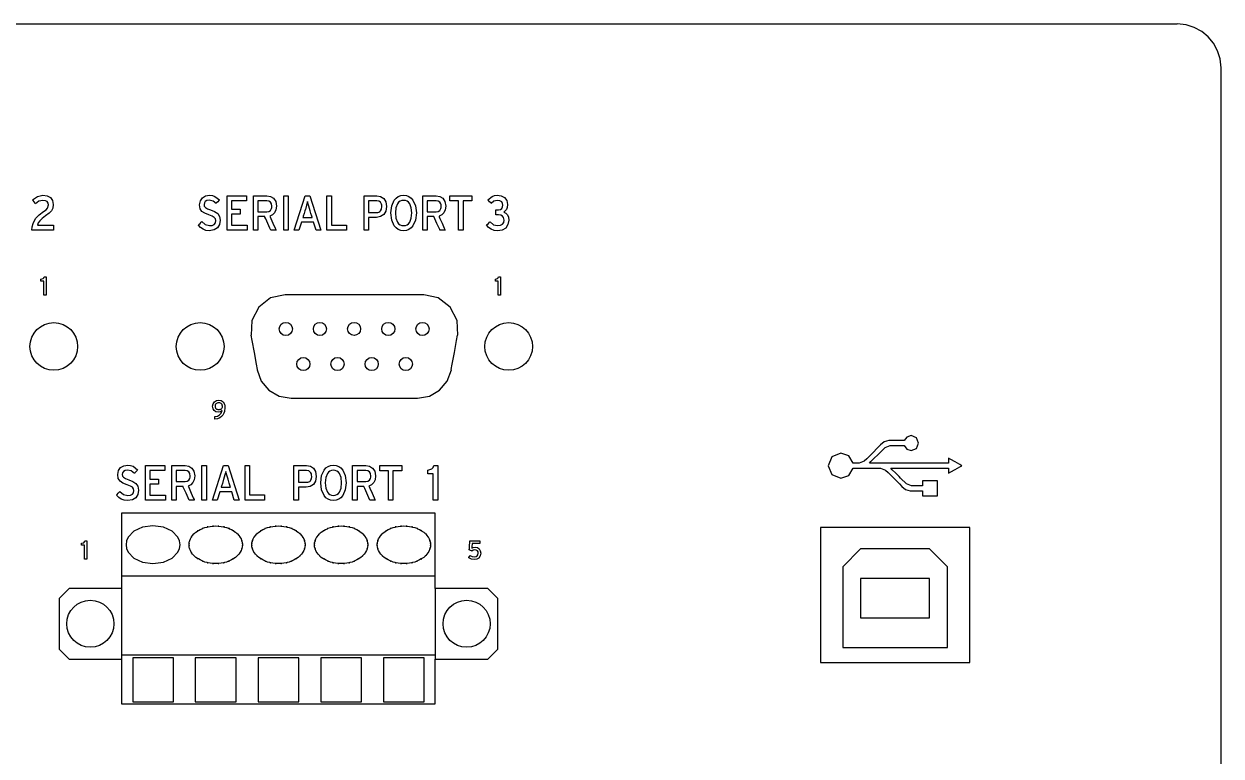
# Model space of a CAD drawing. Extents: x 0.1 to 17.4, y 0.3 to 5.
# Drawn here: x 13.594 to 17.412, y 2.625 to 4.961 of the extents above; entities that cross this region are included whole.
import ezdxf

# ---------------------------------------------------------------- set-up
doc = ezdxf.new("R2010")
doc.units = 0
doc.header["$MEASUREMENT"] = 0
doc.layers.get('0').update_dxf_attribs({"linetype": 'CONTINUOUS'})

msp = doc.modelspace()

# ---------------------------------------------------------------- linework, layer by layer
at = {"color": 7}
for p, q in [((0.3426, 4.9608), (17.1916, 4.9608)), ((17.1916, 4.9608), (17.2516, 4.9608)), ((17.2516, 4.9608), (17.2723, 4.9608)), ((17.412, 0.8057), (17.412, 4.8208)), ((16.1343, 3.3542), (16.1343, 2.9232)), ((16.6107, 3.3542), (16.1343, 3.3542)), ((16.6107, 2.9232), (16.6107, 3.3542)), ((16.2621, 3.2861), (16.2052, 3.2291)), ((16.4825, 3.2861), (16.2621, 3.2861)), ((16.5398, 3.2291), (16.4825, 3.2861)), ((16.2052, 3.2291), (16.2052, 2.9711)), ((16.5398, 2.9711), (16.5398, 3.2291)), ((13.9055, 3.1999), (14.9055, 3.1999)), ((16.2621, 3.1911), (16.2621, 3.066)), ((16.4825, 3.1911), (16.2621, 3.1911)), ((16.4825, 3.066), (16.4825, 3.1911)), ((13.9055, 3.1596), (13.9055, 2.9344)), ((14.9055, 3.1596), (14.9055, 2.9344)), ((16.2621, 3.066), (16.4825, 3.066)), ((13.9055, 2.9483), (14.9055, 2.9483)), ((16.2052, 2.9711), (16.5398, 2.9711)), ((14.0706, 2.9388), (13.9408, 2.9388)), ((13.9408, 2.9388), (13.9408, 2.7981)), ((14.0706, 2.7981), (14.0706, 2.9388)), ((14.2707, 2.9388), (14.1405, 2.9388)), ((14.1405, 2.9388), (14.1405, 2.7981)), ((14.2707, 2.7981), (14.2707, 2.9388)), ((14.4708, 2.9388), (14.3405, 2.9388)), ((14.3405, 2.9388), (14.3405, 2.7981)), ((14.4708, 2.7981), (14.4708, 2.9388)), ((14.6705, 2.9388), (14.5406, 2.9388)), ((14.5406, 2.9388), (14.5406, 2.7981)), ((14.6705, 2.7981), (14.6705, 2.9388)), ((14.8705, 2.9388), (14.7407, 2.9388)), ((14.7407, 2.9388), (14.7407, 2.7981)), ((14.8705, 2.7981), (14.8705, 2.9388)), ((16.1343, 2.9232), (16.6107, 2.9232)), ((13.9408, 2.7981), (14.0706, 2.7981)), ((14.1405, 2.7981), (14.2707, 2.7981)), ((14.3405, 2.7981), (14.4708, 2.7981)), ((14.5406, 2.7981), (14.6705, 2.7981)), ((14.7407, 2.7981), (14.8705, 2.7981))]:
    msp.add_line(p, q, dxfattribs=at)
for points in [[(17.412, 4.8208), (17.4091, 4.849), (17.401, 4.8753), (17.3882, 4.899), (17.3711, 4.9198), (17.3504, 4.9369), (17.3267, 4.9498), (17.3005, 4.958), (17.2723, 4.9608), (17.2723, 4.9608)], [(13.6193, 4.3026), (13.6204, 4.3139), (13.6229, 4.3237), (13.6311, 4.3396), (13.6426, 4.3518), (13.6563, 4.362), (13.6643, 4.3679), (13.6692, 4.373), (13.6726, 4.3833), (13.6716, 4.3893), (13.6684, 4.3939), (13.6627, 4.3969), (13.6542, 4.3979), (13.6419, 4.3949), (13.6308, 4.3867), (13.6294, 4.3887), (13.6263, 4.393), (13.6231, 4.3973), (13.6217, 4.3993), (13.637, 4.4103), (13.6546, 4.4142), (13.6682, 4.4124), (13.6785, 4.4069), (13.6851, 4.3976), (13.6875, 4.3844), (13.686, 4.3732), (13.6816, 4.3644), (13.674, 4.3567), (13.6631, 4.3488), (13.6516, 4.3402), (13.6442, 4.3329), (13.6397, 4.326), (13.6373, 4.3186), (13.6395, 4.3186), (13.6452, 4.3186), (13.6627, 4.3186), (13.6802, 4.3186), (13.686, 4.3186), (13.6882, 4.3186), (13.6882, 4.3161), (13.6882, 4.3106), (13.6882, 4.3051), (13.6882, 4.3026), (13.6852, 4.3026), (13.6774, 4.3026), (13.6537, 4.3026), (13.6301, 4.3026), (13.6223, 4.3026), (13.6193, 4.3026)], [(14.1846, 4.3009), (14.1745, 4.3022), (14.1653, 4.3057), (14.1572, 4.3112), (14.1503, 4.3186), (14.152, 4.3204), (14.1556, 4.3243), (14.1592, 4.3283), (14.1608, 4.3301), (14.1723, 4.3206), (14.1856, 4.3172), (14.1944, 4.3182), (14.2007, 4.3211), (14.2044, 4.3261), (14.2056, 4.3332), (14.2045, 4.3388), (14.2008, 4.3433), (14.1941, 4.3474), (14.1839, 4.3515), (14.1706, 4.3566), (14.1613, 4.3627), (14.1559, 4.3713), (14.1541, 4.3837), (14.1565, 4.3965), (14.1632, 4.4061), (14.1732, 4.4121), (14.1856, 4.4142), (14.1949, 4.4132), (14.2031, 4.4103), (14.2171, 4.3993), (14.2155, 4.3975), (14.212, 4.3935), (14.2085, 4.3896), (14.2069, 4.3877), (14.197, 4.3955), (14.1846, 4.3983), (14.1773, 4.3971), (14.1722, 4.3941), (14.1693, 4.3897), (14.1683, 4.3844), (14.1692, 4.3793), (14.1726, 4.3751), (14.179, 4.3713), (14.1893, 4.3674), (14.2021, 4.3621), (14.2119, 4.3556), (14.218, 4.3467), (14.2202, 4.3342), (14.2181, 4.3207), (14.2117, 4.3102), (14.2006, 4.3034), (14.1846, 4.3009)], [(14.3782, 4.3474), (14.379, 4.3455), (14.3813, 4.3404), (14.388, 4.325), (14.3948, 4.3096), (14.397, 4.3046), (14.3979, 4.3026), (14.3953, 4.3026), (14.3895, 4.3026), (14.3838, 4.3026), (14.3812, 4.3026), (14.3804, 4.3045), (14.3782, 4.3094), (14.3716, 4.3243), (14.3649, 4.3393), (14.3627, 4.3442), (14.3619, 4.346), (14.3585, 4.346), (14.3511, 4.346), (14.3436, 4.346), (14.3402, 4.346), (14.3402, 4.3442), (14.3402, 4.3393), (14.3402, 4.3243), (14.3402, 4.3094), (14.3402, 4.3045), (14.3402, 4.3026), (14.338, 4.3026), (14.3333, 4.3026), (14.3285, 4.3026), (14.3263, 4.3026), (14.3263, 4.3039), (14.3263, 4.3074), (14.3263, 4.3198), (14.3263, 4.3374), (14.3263, 4.3576), (14.3263, 4.3777), (14.3263, 4.3953), (14.3263, 4.4078), (14.3263, 4.4113), (14.3263, 4.4125), (14.3281, 4.4125), (14.3329, 4.4125), (14.3473, 4.4125), (14.3618, 4.4125), (14.3665, 4.4125), (14.3684, 4.4125), (14.3803, 4.4106), (14.3901, 4.4046), (14.3968, 4.3943), (14.3992, 4.3796), (14.3977, 4.3677), (14.3935, 4.3584), (14.3869, 4.3517), (14.3782, 4.3474)], [(14.3684, 4.3969), (14.3671, 4.3969), (14.364, 4.3969), (14.3543, 4.3969), (14.3446, 4.3969), (14.3414, 4.3969), (14.3402, 4.3969), (14.3402, 4.3954), (14.3402, 4.3914), (14.3402, 4.3857), (14.3402, 4.3793), (14.3402, 4.3728), (14.3402, 4.3672), (14.3402, 4.3632), (14.3402, 4.3616), (14.3414, 4.3616), (14.3446, 4.3616), (14.3543, 4.3616), (14.364, 4.3616), (14.3671, 4.3616), (14.3684, 4.3616), (14.3749, 4.3627), (14.3801, 4.366), (14.3834, 4.3715), (14.3843, 4.3751), (14.3846, 4.3793), (14.3835, 4.3869), (14.3802, 4.3924), (14.375, 4.3958), (14.3684, 4.3969)], [(14.5057, 4.3688), (14.5014, 4.3826), (14.4995, 4.3892), (14.4982, 4.3939), (14.4971, 4.3892), (14.4953, 4.3827), (14.4914, 4.3684), (14.4911, 4.3673), (14.4902, 4.3645), (14.4875, 4.3559), (14.4849, 4.3473), (14.484, 4.3444), (14.4836, 4.3433), (14.4849, 4.3433), (14.4883, 4.3433), (14.4984, 4.3433), (14.5085, 4.3433), (14.5119, 4.3433), (14.5131, 4.3433), (14.5128, 4.3444), (14.512, 4.3473), (14.5094, 4.356), (14.5068, 4.3648), (14.506, 4.3677), (14.5057, 4.3688)], [(14.7183, 4.3437), (14.7143, 4.3437), (14.7056, 4.3437), (14.6968, 4.3437), (14.6929, 4.3437), (14.6929, 4.3419), (14.6929, 4.3373), (14.6929, 4.3232), (14.6929, 4.3091), (14.6929, 4.3044), (14.6929, 4.3026), (14.6907, 4.3026), (14.6859, 4.3026), (14.6811, 4.3026), (14.679, 4.3026), (14.679, 4.3039), (14.679, 4.3074), (14.679, 4.3198), (14.679, 4.3374), (14.679, 4.3576), (14.679, 4.3777), (14.679, 4.3953), (14.679, 4.4078), (14.679, 4.4113), (14.679, 4.4125), (14.6807, 4.4125), (14.6852, 4.4125), (14.699, 4.4125), (14.7127, 4.4125), (14.7172, 4.4125), (14.719, 4.4125), (14.7314, 4.4103), (14.7413, 4.4039), (14.7478, 4.3932), (14.7502, 4.3783), (14.7478, 4.3633), (14.7412, 4.3524), (14.7311, 4.3459), (14.7183, 4.3437)], [(14.719, 4.3969), (14.7178, 4.3969), (14.7149, 4.3969), (14.7059, 4.3969), (14.6969, 4.3969), (14.694, 4.3969), (14.6929, 4.3969), (14.6929, 4.3965), (14.6929, 4.3953), (14.6929, 4.391), (14.6929, 4.385), (14.6929, 4.3781), (14.6929, 4.3712), (14.6929, 4.3651), (14.6929, 4.3609), (14.6929, 4.3597), (14.6929, 4.3593), (14.694, 4.3593), (14.6969, 4.3593), (14.7059, 4.3593), (14.7149, 4.3593), (14.7178, 4.3593), (14.719, 4.3593), (14.7228, 4.3596), (14.7261, 4.3606), (14.7289, 4.3621), (14.7312, 4.3643), (14.7342, 4.3703), (14.7352, 4.3783), (14.7349, 4.3825), (14.7341, 4.3862), (14.7308, 4.392), (14.7257, 4.3957), (14.719, 4.3969)], [(14.8048, 4.3009), (14.7958, 4.302), (14.7878, 4.3051), (14.7809, 4.3101), (14.775, 4.3168), (14.7669, 4.3347), (14.7641, 4.3576), (14.7669, 4.3804), (14.775, 4.3983), (14.7809, 4.405), (14.7878, 4.41), (14.7958, 4.4131), (14.8048, 4.4142), (14.8136, 4.4131), (14.8216, 4.41), (14.8285, 4.405), (14.8344, 4.3983), (14.8426, 4.3804), (14.8454, 4.3576), (14.8426, 4.3347), (14.8344, 4.3168), (14.8285, 4.3101), (14.8216, 4.3051), (14.8136, 4.302), (14.8048, 4.3009)], [(14.8048, 4.3979), (14.7988, 4.3972), (14.7935, 4.3951), (14.789, 4.3917), (14.7853, 4.387), (14.7803, 4.3743), (14.7786, 4.3576), (14.7803, 4.3408), (14.7853, 4.3281), (14.789, 4.3235), (14.7935, 4.32), (14.7988, 4.3179), (14.8048, 4.3172), (14.8107, 4.3179), (14.816, 4.32), (14.8205, 4.3235), (14.8242, 4.3281), (14.8292, 4.3408), (14.8309, 4.3576), (14.8292, 4.3743), (14.8242, 4.387), (14.8205, 4.3917), (14.816, 4.3951), (14.8107, 4.3972), (14.8048, 4.3979)], [(14.9177, 4.3474), (14.9185, 4.3455), (14.9207, 4.3404), (14.9275, 4.325), (14.9343, 4.3096), (14.9365, 4.3046), (14.9373, 4.3026), (14.9347, 4.3026), (14.929, 4.3026), (14.9233, 4.3026), (14.9207, 4.3026), (14.9199, 4.3045), (14.9178, 4.3094), (14.9112, 4.3243), (14.9047, 4.3393), (14.9025, 4.3442), (14.9017, 4.346), (14.8983, 4.346), (14.8909, 4.346), (14.8834, 4.346), (14.88, 4.346), (14.88, 4.3442), (14.88, 4.3393), (14.88, 4.3243), (14.88, 4.3094), (14.88, 4.3045), (14.88, 4.3026), (14.8778, 4.3026), (14.8729, 4.3026), (14.868, 4.3026), (14.8658, 4.3026), (14.8658, 4.3039), (14.8658, 4.3074), (14.8658, 4.3198), (14.8658, 4.3374), (14.8658, 4.3576), (14.8658, 4.3777), (14.8658, 4.3953), (14.8658, 4.4078), (14.8658, 4.4113), (14.8658, 4.4125), (14.8676, 4.4125), (14.8724, 4.4125), (14.887, 4.4125), (14.9016, 4.4125), (14.9064, 4.4125), (14.9082, 4.4125), (14.92, 4.4106), (14.9298, 4.4046), (14.9365, 4.3943), (14.939, 4.3796), (14.9376, 4.3677), (14.9333, 4.3584), (14.9266, 4.3517), (14.9177, 4.3474)], [(14.9082, 4.3969), (14.907, 4.3969), (14.9038, 4.3969), (14.8941, 4.3969), (14.8844, 4.3969), (14.8812, 4.3969), (14.88, 4.3969), (14.88, 4.3954), (14.88, 4.3914), (14.88, 4.3857), (14.88, 4.3793), (14.88, 4.3728), (14.88, 4.3672), (14.88, 4.3632), (14.88, 4.3616), (14.8812, 4.3616), (14.8844, 4.3616), (14.8941, 4.3616), (14.9038, 4.3616), (14.907, 4.3616), (14.9082, 4.3616), (14.9147, 4.3627), (14.9199, 4.366), (14.9232, 4.3715), (14.9241, 4.3751), (14.9245, 4.3793), (14.9241, 4.3833), (14.9232, 4.3869), (14.9199, 4.3924), (14.9147, 4.3958), (14.9082, 4.3969)], [(15.1042, 4.3009), (15.094, 4.3022), (15.0843, 4.3058), (15.0759, 4.3115), (15.0696, 4.3193), (15.0713, 4.3209), (15.0752, 4.3245), (15.079, 4.3281), (15.0808, 4.3298), (15.0915, 4.3203), (15.1042, 4.3172), (15.114, 4.3185), (15.1205, 4.322), (15.1241, 4.3277), (15.1252, 4.3352), (15.1239, 4.3427), (15.1202, 4.3478), (15.1147, 4.3508), (15.1079, 4.3518), (15.0991, 4.3518), (15.0991, 4.3543), (15.0991, 4.3598), (15.0991, 4.3653), (15.0991, 4.3677), (15.1079, 4.3677), (15.1137, 4.3689), (15.118, 4.3722), (15.1206, 4.377), (15.1215, 4.383), (15.1206, 4.3879), (15.1176, 4.3928), (15.112, 4.3964), (15.1031, 4.3979), (15.0929, 4.3953), (15.0842, 4.3877), (15.0825, 4.3896), (15.0789, 4.3935), (15.0753, 4.3975), (15.0736, 4.3993), (15.087, 4.4103), (15.0948, 4.4132), (15.1035, 4.4142), (15.1162, 4.4123), (15.1267, 4.4065), (15.1338, 4.3972), (15.1364, 4.3844), (15.1355, 4.3756), (15.133, 4.369), (15.1245, 4.3603), (15.1308, 4.3572), (15.1357, 4.3519), (15.139, 4.3446), (15.1401, 4.3352), (15.1377, 4.3204), (15.1307, 4.3097), (15.1194, 4.3031), (15.1042, 4.3009)], [(13.657, 4.0958), (13.657, 4.0977), (13.657, 4.1027), (13.657, 4.1099), (13.657, 4.118), (13.657, 4.1262), (13.657, 4.1333), (13.657, 4.1383), (13.657, 4.1402), (13.6555, 4.1402), (13.6524, 4.1402), (13.6492, 4.1402), (13.6478, 4.1402), (13.6478, 4.1412), (13.6478, 4.1433), (13.6478, 4.1454), (13.6478, 4.1463), (13.6547, 4.1486), (13.657, 4.1509), (13.6583, 4.1541), (13.6593, 4.1541), (13.6614, 4.1541), (13.6635, 4.1541), (13.6644, 4.1541), (13.6644, 4.1535), (13.6644, 4.1516), (13.6644, 4.145), (13.6644, 4.1357), (13.6644, 4.125), (13.6644, 4.1143), (13.6644, 4.1049), (13.6644, 4.0983), (13.6644, 4.0965), (13.6644, 4.0958), (13.6632, 4.0958), (13.6607, 4.0958), (13.6581, 4.0958), (13.657, 4.0958)], [(15.1062, 4.0958), (15.1062, 4.0977), (15.1062, 4.1027), (15.1062, 4.1099), (15.1062, 4.118), (15.1062, 4.1262), (15.1062, 4.1333), (15.1062, 4.1383), (15.1062, 4.1402), (15.1048, 4.1402), (15.1018, 4.1402), (15.0988, 4.1402), (15.0974, 4.1402), (15.0974, 4.1412), (15.0974, 4.1433), (15.0974, 4.1454), (15.0974, 4.1463), (15.1042, 4.1486), (15.1065, 4.1509), (15.1079, 4.1541), (15.1089, 4.1541), (15.1109, 4.1541), (15.113, 4.1541), (15.114, 4.1541), (15.114, 4.1535), (15.114, 4.1516), (15.114, 4.145), (15.114, 4.1357), (15.114, 4.125), (15.114, 4.1143), (15.114, 4.1049), (15.114, 4.0983), (15.114, 4.0965), (15.114, 4.0958), (15.1128, 4.0958), (15.1101, 4.0958), (15.1074, 4.0958), (15.1062, 4.0958)], [(14.3178, 3.9676), (14.321, 3.9505), (14.3278, 3.9127), (14.3347, 3.8749), (14.3378, 3.8578), (14.3375, 3.8574), (14.3509, 3.821), (14.3752, 3.7923), (14.4078, 3.7734), (14.446, 3.7665), (14.4633, 3.7665), (14.5089, 3.7665), (14.6474, 3.7665), (14.7859, 3.7665), (14.8315, 3.7665), (14.8488, 3.7665), (14.8871, 3.7734), (14.9196, 3.7923), (14.9439, 3.821), (14.9573, 3.8574), (14.957, 3.8578), (14.9601, 3.8749), (14.967, 3.9127), (14.9739, 3.9505), (14.977, 3.9676), (14.9773, 3.9676), (14.9751, 4.0151), (14.9533, 4.0575), (14.9154, 4.0864), (14.8688, 4.0968), (14.8499, 4.0968), (14.7998, 4.0968), (14.6479, 4.0968), (14.4961, 4.0968), (14.446, 4.0968), (14.427, 4.0968), (14.3805, 4.0864), (14.3426, 4.0575), (14.3208, 4.0151), (14.3185, 3.9676), (14.3178, 3.9676)], [(14.2032, 3.7001), (14.2032, 3.7014), (14.2032, 3.7042), (14.2032, 3.707), (14.2032, 3.7082), (14.2114, 3.7098), (14.2181, 3.7134), (14.2231, 3.7192), (14.2263, 3.7272), (14.2207, 3.7236), (14.2131, 3.7225), (14.2063, 3.7236), (14.2008, 3.7269), (14.1971, 3.7326), (14.1958, 3.7408), (14.1973, 3.7491), (14.2016, 3.7551), (14.2079, 3.7588), (14.2158, 3.7601), (14.2234, 3.7588), (14.2295, 3.7546), (14.2336, 3.7474), (14.2347, 3.7425), (14.2351, 3.7367), (14.2335, 3.7246), (14.2314, 3.7186), (14.2283, 3.7129), (14.224, 3.7079), (14.2185, 3.7039), (14.2116, 3.7012), (14.2032, 3.7001)], [(14.2154, 3.7516), (14.2127, 3.7514), (14.2103, 3.7509), (14.2082, 3.75), (14.2066, 3.7487), (14.2053, 3.7472), (14.2043, 3.7453), (14.2037, 3.7432), (14.2036, 3.7408), (14.2038, 3.7384), (14.2044, 3.7363), (14.2053, 3.7346), (14.2067, 3.7331), (14.2083, 3.732), (14.2103, 3.7312), (14.2125, 3.7308), (14.2151, 3.7306), (14.2178, 3.7308), (14.2201, 3.7312), (14.2222, 3.732), (14.224, 3.7331), (14.2254, 3.7346), (14.2264, 3.7363), (14.2271, 3.7384), (14.2273, 3.7408), (14.2265, 3.7449), (14.2256, 3.7467), (14.2243, 3.7484), (14.2226, 3.7497), (14.2206, 3.7507), (14.2182, 3.7514), (14.2154, 3.7516)], [(16.5853, 3.5512), (16.5787, 3.555), (16.5643, 3.5633), (16.5498, 3.5715), (16.5432, 3.5753), (16.5432, 3.5594), (16.5341, 3.5594), (16.5102, 3.5594), (16.4374, 3.5594), (16.3647, 3.5594), (16.3407, 3.5594), (16.3317, 3.5594), (16.3303, 3.5594), (16.3241, 3.5594), (16.3105, 3.5594), (16.2968, 3.5594), (16.2906, 3.5594), (16.2903, 3.5594), (16.2952, 3.5642), (16.3061, 3.575), (16.3169, 3.5857), (16.3218, 3.5906), (16.3218, 3.5906), (16.3405, 3.6092), (16.3405, 3.6092), (16.3567, 3.6153), (16.3801, 3.6153), (16.4008, 3.6153), (16.4094, 3.6039), (16.4235, 3.5994), (16.4404, 3.6065), (16.4473, 3.6235), (16.4404, 3.6403), (16.4235, 3.6472), (16.4094, 3.6428), (16.4008, 3.6313), (16.3932, 3.6313), (16.3766, 3.6313), (16.3599, 3.6313), (16.3523, 3.6313), (16.3372, 3.6275), (16.3259, 3.6174), (16.3178, 3.6092), (16.2999, 3.5914), (16.2821, 3.5736), (16.274, 3.5655), (16.274, 3.5658), (16.2577, 3.5594), (16.2387, 3.5594), (16.2249, 3.5823), (16.1994, 3.5916), (16.1711, 3.5798), (16.1594, 3.5512), (16.1711, 3.523), (16.1994, 3.5112), (16.2249, 3.5205), (16.2387, 3.5434), (16.2509, 3.5434), (16.2509, 3.5434), (16.259, 3.5434), (16.2767, 3.5434), (16.2944, 3.5434), (16.3025, 3.5434), (16.3259, 3.5434), (16.3422, 3.537), (16.3422, 3.5373), (16.3503, 3.5292), (16.3681, 3.5114), (16.3859, 3.4936), (16.394, 3.4854), (16.4054, 3.4751), (16.4205, 3.4712), (16.4266, 3.4713), (16.44, 3.4714), (16.4534, 3.4715), (16.4595, 3.4715), (16.4595, 3.4553), (16.467, 3.4553), (16.4834, 3.4553), (16.4998, 3.4553), (16.5073, 3.4553), (16.5073, 3.4628), (16.5073, 3.4793), (16.5073, 3.4959), (16.5073, 3.5034), (16.4998, 3.5034), (16.4834, 3.5034), (16.467, 3.5034), (16.4595, 3.5034), (16.4595, 3.4871), (16.4483, 3.4871), (16.4249, 3.4871), (16.4086, 3.4936), (16.4086, 3.4936), (16.39, 3.5119), (16.39, 3.5119), (16.385, 3.5168), (16.3742, 3.5277), (16.3634, 3.5385), (16.3584, 3.5434), (16.3664, 3.5434), (16.3873, 3.5434), (16.4508, 3.5434), (16.5144, 3.5434), (16.5353, 3.5434), (16.5432, 3.5434), (16.5432, 3.5275), (16.5498, 3.5312), (16.5643, 3.5394), (16.5787, 3.5475), (16.5853, 3.5512)], [(13.9238, 3.44), (13.9137, 3.4412), (13.9045, 3.4448), (13.8964, 3.4503), (13.8896, 3.4576), (13.8912, 3.4594), (13.8948, 3.4634), (13.8984, 3.4674), (13.9001, 3.4692), (13.9116, 3.4597), (13.9248, 3.4563), (13.9337, 3.4572), (13.9399, 3.4602), (13.9436, 3.4652), (13.9448, 3.4722), (13.9437, 3.4778), (13.9401, 3.4824), (13.9334, 3.4863), (13.9231, 3.4902), (13.9098, 3.4955), (13.9004, 3.5018), (13.8948, 3.5104), (13.893, 3.5227), (13.8955, 3.5355), (13.9023, 3.5451), (13.9124, 3.5512), (13.9248, 3.5533), (13.934, 3.5523), (13.9423, 3.5494), (13.9564, 3.5383), (13.9548, 3.5365), (13.9513, 3.5324), (13.9478, 3.5283), (13.9462, 3.5265), (13.9363, 3.5346), (13.9238, 3.5373), (13.9166, 3.5362), (13.9115, 3.5332), (13.9085, 3.5287), (13.9075, 3.5234), (13.9085, 3.5184), (13.9118, 3.5142), (13.9183, 3.5104), (13.9286, 3.5065), (13.9414, 3.5012), (13.9511, 3.4947), (13.9573, 3.4858), (13.9594, 3.4732), (13.9573, 3.4598), (13.9509, 3.4492), (13.9398, 3.4424), (13.9238, 3.44)], [(14.1174, 3.4865), (14.1183, 3.4845), (14.1205, 3.4795), (14.1273, 3.4641), (14.134, 3.4487), (14.1363, 3.4436), (14.1371, 3.4417), (14.1345, 3.4417), (14.1288, 3.4417), (14.1231, 3.4417), (14.1205, 3.4417), (14.1197, 3.4436), (14.1175, 3.4485), (14.1108, 3.4634), (14.1042, 3.4783), (14.102, 3.4832), (14.1012, 3.4851), (14.0978, 3.4851), (14.0903, 3.4851), (14.0828, 3.4851), (14.0795, 3.4851), (14.0795, 3.4832), (14.0795, 3.4783), (14.0795, 3.4634), (14.0795, 3.4485), (14.0795, 3.4436), (14.0795, 3.4417), (14.0773, 3.4417), (14.0725, 3.4417), (14.0677, 3.4417), (14.0656, 3.4417), (14.0656, 3.4429), (14.0656, 3.4464), (14.0656, 3.4589), (14.0656, 3.4765), (14.0656, 3.4966), (14.0656, 3.5168), (14.0656, 3.5344), (14.0656, 3.5468), (14.0656, 3.5503), (14.0656, 3.5516), (14.0674, 3.5516), (14.0721, 3.5516), (14.0866, 3.5516), (14.101, 3.5516), (14.1058, 3.5516), (14.1076, 3.5516), (14.1194, 3.5496), (14.1293, 3.5436), (14.136, 3.5334), (14.1385, 3.5187), (14.137, 3.5067), (14.1328, 3.4974), (14.1262, 3.4906), (14.1174, 3.4865)], [(14.4945, 3.4827), (14.4906, 3.4827), (14.4819, 3.4827), (14.4733, 3.4827), (14.4694, 3.4827), (14.4694, 3.481), (14.4694, 3.4763), (14.4694, 3.4622), (14.4694, 3.4481), (14.4694, 3.4435), (14.4694, 3.4417), (14.4672, 3.4417), (14.4623, 3.4417), (14.4574, 3.4417), (14.4552, 3.4417), (14.4552, 3.4429), (14.4552, 3.4464), (14.4552, 3.4589), (14.4552, 3.4765), (14.4552, 3.4966), (14.4552, 3.5168), (14.4552, 3.5344), (14.4552, 3.5468), (14.4552, 3.5503), (14.4552, 3.5516), (14.4569, 3.5516), (14.4615, 3.5516), (14.4753, 3.5516), (14.4892, 3.5516), (14.4938, 3.5516), (14.4955, 3.5516), (14.5078, 3.5494), (14.5176, 3.543), (14.524, 3.5323), (14.5264, 3.5173), (14.524, 3.5023), (14.5174, 3.4915), (14.5073, 3.4849), (14.4945, 3.4827)], [(14.581, 3.44), (14.5721, 3.4411), (14.5642, 3.4442), (14.5572, 3.4492), (14.5513, 3.4559), (14.5431, 3.4738), (14.5403, 3.4966), (14.5431, 3.5195), (14.5513, 3.5374), (14.5572, 3.5441), (14.5642, 3.5491), (14.5721, 3.5522), (14.581, 3.5533), (14.5899, 3.5522), (14.5979, 3.5491), (14.6049, 3.5441), (14.6107, 3.5374), (14.6188, 3.5195), (14.6216, 3.4966), (14.6188, 3.4738), (14.6107, 3.4559), (14.6049, 3.4492), (14.5979, 3.4442), (14.5899, 3.4411), (14.581, 3.44)], [(14.6942, 3.4865), (14.6951, 3.4845), (14.6973, 3.4795), (14.704, 3.4641), (14.7108, 3.4487), (14.713, 3.4436), (14.7139, 3.4417), (14.7113, 3.4417), (14.7056, 3.4417), (14.6999, 3.4417), (14.6973, 3.4417), (14.6964, 3.4436), (14.6942, 3.4485), (14.6876, 3.4634), (14.681, 3.4783), (14.6788, 3.4832), (14.6779, 3.4851), (14.6745, 3.4851), (14.6671, 3.4851), (14.6596, 3.4851), (14.6562, 3.4851), (14.6562, 3.4832), (14.6562, 3.4783), (14.6562, 3.4634), (14.6562, 3.4485), (14.6562, 3.4436), (14.6562, 3.4417), (14.6541, 3.4417), (14.6493, 3.4417), (14.6445, 3.4417), (14.6423, 3.4417), (14.6423, 3.4429), (14.6423, 3.4464), (14.6423, 3.4589), (14.6423, 3.4765), (14.6423, 3.4966), (14.6423, 3.5168), (14.6423, 3.5344), (14.6423, 3.5468), (14.6423, 3.5503), (14.6423, 3.5516), (14.6441, 3.5516), (14.6489, 3.5516), (14.6634, 3.5516), (14.6778, 3.5516), (14.6826, 3.5516), (14.6844, 3.5516), (14.6962, 3.5496), (14.706, 3.5436), (14.7128, 3.5334), (14.7152, 3.5187), (14.7138, 3.5067), (14.7096, 3.4974), (14.7029, 3.4906), (14.6942, 3.4865)], [(14.899, 3.4417), (14.899, 3.4453), (14.899, 3.4548), (14.899, 3.4683), (14.899, 3.4838), (14.899, 3.4992), (14.899, 3.5127), (14.899, 3.5222), (14.899, 3.5258), (14.8964, 3.5258), (14.8905, 3.5258), (14.8847, 3.5258), (14.8821, 3.5258), (14.8821, 3.5276), (14.8821, 3.5316), (14.8821, 3.5355), (14.8821, 3.5373), (14.895, 3.541), (14.8993, 3.5453), (14.9017, 3.5516), (14.9036, 3.5516), (14.9077, 3.5516), (14.9117, 3.5516), (14.9136, 3.5516), (14.9136, 3.5503), (14.9136, 3.5468), (14.9136, 3.5344), (14.9136, 3.5168), (14.9136, 3.4966), (14.9136, 3.4765), (14.9136, 3.4589), (14.9136, 3.4464), (14.9136, 3.4429), (14.9136, 3.4417), (14.9113, 3.4417), (14.9063, 3.4417), (14.9013, 3.4417), (14.899, 3.4417)], [(14.1076, 3.536), (14.1064, 3.536), (14.1032, 3.536), (14.0935, 3.536), (14.0839, 3.536), (14.0807, 3.536), (14.0795, 3.536), (14.0795, 3.5345), (14.0795, 3.5305), (14.0795, 3.5248), (14.0795, 3.5183), (14.0795, 3.5119), (14.0795, 3.5062), (14.0795, 3.5022), (14.0795, 3.5007), (14.0807, 3.5007), (14.0839, 3.5007), (14.0935, 3.5007), (14.1032, 3.5007), (14.1064, 3.5007), (14.1076, 3.5007), (14.1141, 3.5018), (14.1193, 3.5051), (14.1227, 3.5106), (14.1236, 3.5142), (14.1239, 3.5183), (14.1227, 3.526), (14.1194, 3.5315), (14.1143, 3.5348), (14.1076, 3.536)], [(14.2449, 3.5078), (14.2407, 3.5216), (14.2387, 3.5282), (14.2375, 3.5329), (14.2363, 3.5283), (14.2346, 3.5217), (14.2307, 3.5075), (14.2304, 3.5064), (14.2295, 3.5036), (14.2268, 3.4949), (14.2241, 3.4863), (14.2232, 3.4835), (14.2229, 3.4824), (14.2242, 3.4824), (14.2275, 3.4824), (14.2376, 3.4824), (14.2478, 3.4824), (14.2511, 3.4824), (14.2524, 3.4824), (14.2521, 3.4835), (14.2512, 3.4864), (14.2487, 3.4951), (14.2461, 3.5039), (14.2452, 3.5067), (14.2449, 3.5078)], [(14.4952, 3.536), (14.4941, 3.536), (14.4911, 3.536), (14.4823, 3.536), (14.4734, 3.536), (14.4705, 3.536), (14.4694, 3.536), (14.4694, 3.5355), (14.4694, 3.5344), (14.4694, 3.5301), (14.4694, 3.5241), (14.4694, 3.5172), (14.4694, 3.5102), (14.4694, 3.5042), (14.4694, 3.4999), (14.4694, 3.4988), (14.4694, 3.4983), (14.4705, 3.4983), (14.4734, 3.4983), (14.4823, 3.4983), (14.4911, 3.4983), (14.4941, 3.4983), (14.4952, 3.4983), (14.499, 3.4987), (14.5023, 3.4996), (14.5052, 3.5012), (14.5075, 3.5034), (14.5094, 3.5061), (14.5107, 3.5093), (14.5118, 3.5173), (14.5115, 3.5215), (14.5106, 3.5252), (14.5092, 3.5284), (14.5073, 3.5311), (14.5021, 3.5347), (14.4952, 3.536)], [(14.581, 3.537), (14.5751, 3.5363), (14.5699, 3.5342), (14.5654, 3.5307), (14.5617, 3.5261), (14.5566, 3.5134), (14.5549, 3.4966), (14.5566, 3.4799), (14.5617, 3.4672), (14.5654, 3.4625), (14.5699, 3.4591), (14.5751, 3.457), (14.581, 3.4563), (14.5869, 3.457), (14.5922, 3.4591), (14.5967, 3.4625), (14.6004, 3.4672), (14.6054, 3.4799), (14.6071, 3.4966), (14.6054, 3.5134), (14.6004, 3.5261), (14.5967, 3.5307), (14.5922, 3.5342), (14.5869, 3.5363), (14.581, 3.537)], [(14.6844, 3.536), (14.6832, 3.536), (14.68, 3.536), (14.6703, 3.536), (14.6606, 3.536), (14.6574, 3.536), (14.6562, 3.536), (14.6562, 3.5345), (14.6562, 3.5305), (14.6562, 3.5248), (14.6562, 3.5183), (14.6562, 3.5119), (14.6562, 3.5062), (14.6562, 3.5022), (14.6562, 3.5007), (14.6574, 3.5007), (14.6606, 3.5007), (14.6703, 3.5007), (14.68, 3.5007), (14.6832, 3.5007), (14.6844, 3.5007), (14.6909, 3.5018), (14.6961, 3.5051), (14.6994, 3.5106), (14.7003, 3.5142), (14.7007, 3.5183), (14.6995, 3.526), (14.6962, 3.5315), (14.6911, 3.5348), (14.6844, 3.536)], [(14.9055, 3.4), (14.8625, 3.4), (14.7492, 3.4), (14.4055, 3.4), (14.0617, 3.4), (13.9485, 3.4), (13.9055, 3.4), (13.9055, 3.3624), (13.9055, 3.2798), (13.9055, 3.1972), (13.9055, 3.1596), (13.8793, 3.1596), (13.8216, 3.1596), (13.7639, 3.1596), (13.7377, 3.1596), (13.7058, 3.1274), (13.7058, 3.1022), (13.7058, 3.0468), (13.7058, 2.9915), (13.7058, 2.9663), (13.7377, 2.9344), (13.7639, 2.9344), (13.8216, 2.9344), (13.8793, 2.9344), (13.9055, 2.9344), (13.9055, 2.912), (13.9055, 2.8627), (13.9055, 2.8134), (13.9055, 2.791), (13.9485, 2.791), (14.0617, 2.791), (14.4055, 2.791), (14.7492, 2.791), (14.8625, 2.791), (14.9055, 2.791), (14.9055, 2.8134), (14.9055, 2.8627), (14.9055, 2.912), (14.9055, 2.9344), (14.9317, 2.9344), (14.9896, 2.9344), (15.0474, 2.9344), (15.0736, 2.9344), (15.1055, 2.9663), (15.1055, 2.9915), (15.1055, 3.0468), (15.1055, 3.1022), (15.1055, 3.1274), (15.0736, 3.1596), (15.0474, 3.1596), (14.9896, 3.1596), (14.9317, 3.1596), (14.9055, 3.1596), (14.9055, 3.1972), (14.9055, 3.2798), (14.9055, 3.3624), (14.9055, 3.4)], [(14.0917, 3.2993), (14.0899, 3.3115), (14.0849, 3.3229), (14.0664, 3.3421), (14.039, 3.3549), (14.0055, 3.3596), (13.9721, 3.3549), (13.9448, 3.3421), (13.9265, 3.3229), (13.9215, 3.3115), (13.9197, 3.2993), (13.9215, 3.2872), (13.9265, 3.2758), (13.9448, 3.2566), (13.9721, 3.2437), (14.0055, 3.2389), (14.039, 3.2437), (14.0664, 3.2566), (14.0849, 3.2758), (14.0899, 3.2872), (14.0917, 3.2993)], [(14.1205, 3.299), (14.1207, 3.3026), (14.1207, 3.3021), (14.1207, 3.3016), (14.1212, 3.3051), (14.1224, 3.3102), (14.1228, 3.3123), (14.1224, 3.3115), (14.1223, 3.3105), (14.1231, 3.3126), (14.1249, 3.3176), (14.1276, 3.3225), (14.1287, 3.3245), (14.1279, 3.3236), (14.1275, 3.3227), (14.1288, 3.3245), (14.132, 3.3291), (14.1362, 3.3334), (14.1378, 3.3352), (14.1369, 3.3345), (14.1362, 3.3336), (14.138, 3.3352), (14.1425, 3.3393), (14.1478, 3.3429), (14.1499, 3.3443), (14.1488, 3.3438), (14.1478, 3.343), (14.1501, 3.3442), (14.1557, 3.3474), (14.162, 3.3503), (14.1644, 3.3515), (14.1631, 3.3512), (14.1619, 3.3506), (14.1646, 3.3515), (14.171, 3.3539), (14.1779, 3.3557), (14.1807, 3.3565), (14.1794, 3.3563), (14.1781, 3.3558), (14.181, 3.3563), (14.188, 3.3576), (14.1952, 3.3584), (14.1982, 3.3588), (14.1968, 3.3588), (14.1954, 3.3586), (14.1983, 3.3586), (14.2056, 3.359)], [(14.2056, 3.359), (14.2129, 3.3586), (14.2158, 3.3586), (14.2144, 3.3588), (14.213, 3.3588), (14.216, 3.3584), (14.2232, 3.3576), (14.2302, 3.3563), (14.2331, 3.3558), (14.2318, 3.3563), (14.2305, 3.3565), (14.2333, 3.3557), (14.2402, 3.3539), (14.2466, 3.3515), (14.2492, 3.3506), (14.2481, 3.3512), (14.2468, 3.3515), (14.2492, 3.3503), (14.2554, 3.3474), (14.2611, 3.3442), (14.2634, 3.343), (14.2624, 3.3438), (14.2613, 3.3443), (14.2634, 3.3429), (14.2687, 3.3393), (14.2732, 3.3352), (14.275, 3.3336), (14.2743, 3.3345), (14.2734, 3.3352), (14.275, 3.3334), (14.2792, 3.3291), (14.2824, 3.3245), (14.2837, 3.3227), (14.2832, 3.3236), (14.2825, 3.3245), (14.2835, 3.3225), (14.2863, 3.3176), (14.2881, 3.3126), (14.2889, 3.3105), (14.2888, 3.3115), (14.2883, 3.3123), (14.2888, 3.3102), (14.29, 3.3051), (14.2905, 3.3016), (14.2905, 3.3021), (14.2905, 3.3026), (14.2907, 3.299)], [(14.3205, 3.299), (14.3208, 3.3026), (14.3208, 3.3021), (14.3208, 3.3016), (14.3212, 3.3051), (14.3225, 3.3102), (14.3229, 3.3123), (14.3224, 3.3115), (14.3222, 3.3105), (14.3229, 3.3126), (14.3246, 3.3176), (14.3275, 3.3225), (14.3286, 3.3245), (14.328, 3.3236), (14.3275, 3.3227), (14.3289, 3.3245), (14.3321, 3.3291), (14.3362, 3.3334), (14.3379, 3.3352), (14.3369, 3.3345), (14.3362, 3.3336), (14.3381, 3.3352), (14.3426, 3.3393), (14.3479, 3.3429), (14.3499, 3.3443), (14.3488, 3.3438), (14.3479, 3.343), (14.3502, 3.3442), (14.3558, 3.3474), (14.362, 3.3503), (14.3645, 3.3515), (14.3632, 3.3512), (14.362, 3.3506), (14.3646, 3.3515), (14.3711, 3.3539), (14.378, 3.3557), (14.3807, 3.3565), (14.3794, 3.3563), (14.3782, 3.3558), (14.381, 3.3563), (14.388, 3.3576), (14.3953, 3.3584), (14.3982, 3.3588), (14.3968, 3.3588), (14.3955, 3.3586), (14.3984, 3.3586), (14.4057, 3.359)], [(14.4057, 3.359), (14.4129, 3.3586), (14.4158, 3.3586), (14.4145, 3.3588), (14.4131, 3.3588), (14.416, 3.3584), (14.4233, 3.3576), (14.4303, 3.3563), (14.4331, 3.3558), (14.4318, 3.3563), (14.4304, 3.3565), (14.4333, 3.3557), (14.4402, 3.3539), (14.4467, 3.3515), (14.4493, 3.3506), (14.4481, 3.3512), (14.4468, 3.3515), (14.4493, 3.3503), (14.4555, 3.3474), (14.4611, 3.3442), (14.4634, 3.343), (14.4625, 3.3438), (14.4614, 3.3443), (14.4634, 3.3429), (14.4687, 3.3393), (14.4732, 3.3352), (14.4751, 3.3336), (14.4744, 3.3345), (14.4734, 3.3352), (14.4751, 3.3334), (14.4792, 3.3291), (14.4824, 3.3245), (14.4838, 3.3227), (14.4833, 3.3236), (14.4826, 3.3245), (14.4836, 3.3225), (14.4864, 3.3176), (14.4882, 3.3126), (14.489, 3.3105), (14.4889, 3.3115), (14.4884, 3.3123), (14.4888, 3.3102), (14.4901, 3.3051), (14.4905, 3.3016), (14.4906, 3.3021), (14.4905, 3.3026), (14.4908, 3.299)], [(14.5206, 3.299), (14.5207, 3.3026), (14.5206, 3.3021), (14.5207, 3.3016), (14.5209, 3.3051), (14.5223, 3.3102), (14.5228, 3.3123), (14.5224, 3.3115), (14.5222, 3.3105), (14.523, 3.3126), (14.5247, 3.3176), (14.5274, 3.3225), (14.5285, 3.3245), (14.5279, 3.3236), (14.5275, 3.3227), (14.5289, 3.3245), (14.5321, 3.3291), (14.5362, 3.3334), (14.5378, 3.3352), (14.5368, 3.3345), (14.5361, 3.3336), (14.5379, 3.3352), (14.5423, 3.3393), (14.5477, 3.3429), (14.5499, 3.3443), (14.5488, 3.3438), (14.5478, 3.343), (14.55, 3.3442), (14.5555, 3.3474), (14.5619, 3.3503), (14.5644, 3.3515), (14.5632, 3.3512), (14.5621, 3.3506), (14.5647, 3.3515), (14.5711, 3.3539), (14.578, 3.3557), (14.5807, 3.3565), (14.5793, 3.3563), (14.5781, 3.3558), (14.581, 3.3563), (14.5881, 3.3576), (14.5953, 3.3584), (14.5982, 3.3588), (14.5968, 3.3588), (14.5954, 3.3586), (14.5983, 3.3586), (14.6057, 3.359)], [(14.6057, 3.359), (14.613, 3.3586), (14.6159, 3.3586), (14.6145, 3.3588), (14.6132, 3.3588), (14.6161, 3.3584), (14.6233, 3.3576), (14.6303, 3.3563), (14.6331, 3.3558), (14.6318, 3.3563), (14.6305, 3.3565), (14.6333, 3.3557), (14.6403, 3.3539), (14.6466, 3.3515), (14.6492, 3.3506), (14.6481, 3.3512), (14.6468, 3.3515), (14.6493, 3.3503), (14.6556, 3.3474), (14.6611, 3.3442), (14.6633, 3.343), (14.6624, 3.3438), (14.6614, 3.3443), (14.6635, 3.3429), (14.6688, 3.3393), (14.6733, 3.3352), (14.6751, 3.3336), (14.6744, 3.3345), (14.6735, 3.3352), (14.6751, 3.3334), (14.6793, 3.3291), (14.6825, 3.3245), (14.6838, 3.3227), (14.6834, 3.3236), (14.6826, 3.3245), (14.6837, 3.3225), (14.6864, 3.3176), (14.6882, 3.3126), (14.689, 3.3105), (14.6889, 3.3115), (14.6885, 3.3123), (14.6889, 3.3102), (14.6901, 3.3051), (14.6906, 3.3016), (14.6906, 3.3021), (14.6904, 3.3026), (14.6905, 3.299)], [(14.7207, 3.299), (14.7208, 3.3026), (14.7207, 3.3021), (14.7207, 3.3016), (14.721, 3.3051), (14.7223, 3.3102), (14.7227, 3.3123), (14.7224, 3.3115), (14.7222, 3.3105), (14.723, 3.3126), (14.7247, 3.3176), (14.7275, 3.3225), (14.7286, 3.3245), (14.7279, 3.3236), (14.7274, 3.3227), (14.7288, 3.3245), (14.7319, 3.3291), (14.736, 3.3334), (14.7377, 3.3352), (14.7369, 3.3345), (14.7361, 3.3336), (14.738, 3.3352), (14.7424, 3.3393), (14.7478, 3.3429), (14.7499, 3.3443), (14.7488, 3.3438), (14.7478, 3.343), (14.7501, 3.3442), (14.7556, 3.3474), (14.7619, 3.3503), (14.7645, 3.3515), (14.7633, 3.3512), (14.7621, 3.3506), (14.7647, 3.3515), (14.7712, 3.3539), (14.7781, 3.3557), (14.7808, 3.3565), (14.7794, 3.3563), (14.778, 3.3558), (14.7808, 3.3563), (14.7878, 3.3576), (14.7952, 3.3584), (14.7981, 3.3588), (14.7968, 3.3588), (14.7954, 3.3586), (14.7984, 3.3586), (14.8058, 3.359)], [(14.8058, 3.359), (14.813, 3.3586), (14.816, 3.3586), (14.8146, 3.3588), (14.8132, 3.3588), (14.8161, 3.3584), (14.8234, 3.3576), (14.8304, 3.3563), (14.8332, 3.3558), (14.8319, 3.3563), (14.8306, 3.3565), (14.8334, 3.3557), (14.8404, 3.3539), (14.8467, 3.3515), (14.8492, 3.3506), (14.848, 3.3512), (14.8467, 3.3515), (14.8493, 3.3503), (14.8556, 3.3474), (14.8611, 3.3442), (14.8634, 3.343), (14.8624, 3.3438), (14.8613, 3.3443), (14.8634, 3.3429), (14.8688, 3.3393), (14.8732, 3.3352), (14.8751, 3.3336), (14.8744, 3.3345), (14.8735, 3.3352), (14.8752, 3.3334), (14.8794, 3.3291), (14.8825, 3.3245), (14.8838, 3.3227), (14.8833, 3.3236), (14.8826, 3.3245), (14.8837, 3.3225), (14.8865, 3.3176), (14.8882, 3.3126), (14.889, 3.3105), (14.8888, 3.3115), (14.8885, 3.3123), (14.8889, 3.3102), (14.8902, 3.3051), (14.8905, 3.3016), (14.8905, 3.3021), (14.8904, 3.3026), (14.8905, 3.299)], [(13.7865, 3.2528), (13.7865, 3.2548), (13.7865, 3.2598), (13.7865, 3.267), (13.7865, 3.2752), (13.7865, 3.2834), (13.7865, 3.2906), (13.7865, 3.2957), (13.7865, 3.2976), (13.7851, 3.2976), (13.7819, 3.2976), (13.7788, 3.2976), (13.7773, 3.2976), (13.7773, 3.2985), (13.7773, 3.3006), (13.7773, 3.3027), (13.7773, 3.3037), (13.7844, 3.3056), (13.7867, 3.3079), (13.7878, 3.3112), (13.7888, 3.3112), (13.7911, 3.3112), (13.7933, 3.3112), (13.7943, 3.3112), (13.7943, 3.3105), (13.7943, 3.3087), (13.7943, 3.302), (13.7943, 3.2927), (13.7943, 3.282), (13.7943, 3.2713), (13.7943, 3.2619), (13.7943, 3.2553), (13.7943, 3.2535), (13.7943, 3.2528), (13.7931, 3.2528), (13.7904, 3.2528), (13.7877, 3.2528), (13.7865, 3.2528)], [(14.2056, 3.2389), (14.1983, 3.2393), (14.1954, 3.2393), (14.1968, 3.2391), (14.1982, 3.2391), (14.1952, 3.2395), (14.188, 3.2403), (14.181, 3.2416), (14.1781, 3.2421), (14.1794, 3.2416), (14.1807, 3.2414), (14.1779, 3.2422), (14.171, 3.244), (14.1646, 3.2464), (14.1619, 3.2473), (14.1631, 3.2467), (14.1644, 3.2464), (14.162, 3.2476), (14.1557, 3.2505), (14.1501, 3.2537), (14.1478, 3.2549), (14.1488, 3.2541), (14.1499, 3.2536), (14.1478, 3.255), (14.1425, 3.2586), (14.138, 3.2627), (14.1362, 3.2643), (14.1369, 3.2634), (14.1378, 3.2627), (14.1362, 3.2645), (14.132, 3.2688), (14.1288, 3.2734), (14.1275, 3.2752), (14.1279, 3.2743), (14.1287, 3.2734), (14.1276, 3.2754), (14.1249, 3.2803), (14.1231, 3.2853), (14.1223, 3.2873), (14.1224, 3.2863), (14.1228, 3.2853), (14.1224, 3.2874), (14.1212, 3.2925), (14.1207, 3.2962), (14.1207, 3.2957), (14.1207, 3.2953), (14.1205, 3.299)], [(14.2907, 3.299), (14.2905, 3.2953), (14.2905, 3.2957), (14.2905, 3.2962), (14.29, 3.2925), (14.2888, 3.2874), (14.2883, 3.2853), (14.2888, 3.2863), (14.2889, 3.2873), (14.2881, 3.2853), (14.2863, 3.2803), (14.2835, 3.2754), (14.2825, 3.2734), (14.2832, 3.2743), (14.2837, 3.2752), (14.2824, 3.2734), (14.2792, 3.2688), (14.275, 3.2645), (14.2734, 3.2627), (14.2743, 3.2634), (14.275, 3.2643), (14.2732, 3.2627), (14.2687, 3.2586), (14.2634, 3.255), (14.2613, 3.2536), (14.2624, 3.2541), (14.2634, 3.2549), (14.2611, 3.2537), (14.2554, 3.2505), (14.2492, 3.2476), (14.2468, 3.2464), (14.2481, 3.2467), (14.2492, 3.2473), (14.2466, 3.2464), (14.2402, 3.244), (14.2333, 3.2422), (14.2305, 3.2414), (14.2318, 3.2416), (14.2331, 3.2421), (14.2302, 3.2416), (14.2232, 3.2403), (14.216, 3.2395), (14.213, 3.2391), (14.2144, 3.2391), (14.2158, 3.2393), (14.2129, 3.2393), (14.2056, 3.2389)], [(14.4057, 3.2389), (14.3984, 3.2393), (14.3955, 3.2393), (14.3968, 3.2391), (14.3982, 3.2391), (14.3953, 3.2395), (14.388, 3.2403), (14.381, 3.2416), (14.3782, 3.2421), (14.3794, 3.2416), (14.3807, 3.2414), (14.378, 3.2422), (14.3711, 3.244), (14.3646, 3.2464), (14.362, 3.2473), (14.3632, 3.2467), (14.3645, 3.2464), (14.362, 3.2476), (14.3558, 3.2505), (14.3502, 3.2537), (14.3479, 3.2549), (14.3488, 3.2541), (14.3499, 3.2536), (14.3479, 3.255), (14.3426, 3.2586), (14.3381, 3.2627), (14.3362, 3.2643), (14.3369, 3.2634), (14.3379, 3.2627), (14.3362, 3.2645), (14.3321, 3.2688), (14.3289, 3.2734), (14.3275, 3.2752), (14.328, 3.2743), (14.3286, 3.2734), (14.3275, 3.2754), (14.3246, 3.2803), (14.3229, 3.2853), (14.3222, 3.2873), (14.3224, 3.2863), (14.3229, 3.2853), (14.3225, 3.2874), (14.3212, 3.2925), (14.3208, 3.2962), (14.3208, 3.2957), (14.3208, 3.2953), (14.3205, 3.299)], [(14.4908, 3.299), (14.4905, 3.2953), (14.4906, 3.2957), (14.4905, 3.2962), (14.4901, 3.2925), (14.4888, 3.2874), (14.4884, 3.2853), (14.4889, 3.2863), (14.489, 3.2873), (14.4882, 3.2853), (14.4864, 3.2803), (14.4836, 3.2754), (14.4826, 3.2734), (14.4833, 3.2743), (14.4838, 3.2752), (14.4824, 3.2734), (14.4792, 3.2688), (14.4751, 3.2645), (14.4734, 3.2627), (14.4744, 3.2634), (14.4751, 3.2643), (14.4732, 3.2627), (14.4687, 3.2586), (14.4634, 3.255), (14.4614, 3.2536), (14.4625, 3.2541), (14.4634, 3.2549), (14.4611, 3.2537), (14.4555, 3.2505), (14.4493, 3.2476), (14.4468, 3.2464), (14.4481, 3.2467), (14.4493, 3.2473), (14.4467, 3.2464), (14.4402, 3.244), (14.4333, 3.2422), (14.4304, 3.2414), (14.4318, 3.2416), (14.4331, 3.2421), (14.4303, 3.2416), (14.4233, 3.2403), (14.416, 3.2395), (14.4131, 3.2391), (14.4145, 3.2391), (14.4158, 3.2393), (14.4129, 3.2393), (14.4057, 3.2389)], [(14.6057, 3.2389), (14.5983, 3.2393), (14.5954, 3.2393), (14.5968, 3.2391), (14.5982, 3.2391), (14.5953, 3.2395), (14.5881, 3.2403), (14.581, 3.2416), (14.5781, 3.2421), (14.5793, 3.2416), (14.5807, 3.2414), (14.578, 3.2422), (14.5711, 3.244), (14.5647, 3.2464), (14.5621, 3.2473), (14.5632, 3.2467), (14.5644, 3.2464), (14.5619, 3.2476), (14.5555, 3.2505), (14.55, 3.2537), (14.5478, 3.2549), (14.5488, 3.2541), (14.5499, 3.2536), (14.5477, 3.255), (14.5423, 3.2586), (14.5379, 3.2627), (14.5361, 3.2643), (14.5368, 3.2634), (14.5378, 3.2627), (14.5362, 3.2645), (14.5321, 3.2688), (14.5289, 3.2734), (14.5275, 3.2752), (14.5279, 3.2743), (14.5285, 3.2734), (14.5274, 3.2754), (14.5247, 3.2803), (14.523, 3.2853), (14.5222, 3.2873), (14.5224, 3.2863), (14.5228, 3.2853), (14.5223, 3.2874), (14.5209, 3.2925), (14.5207, 3.2962), (14.5206, 3.2957), (14.5207, 3.2953), (14.5206, 3.299)], [(14.6905, 3.299), (14.6904, 3.2953), (14.6906, 3.2957), (14.6906, 3.2962), (14.6901, 3.2925), (14.6889, 3.2874), (14.6885, 3.2853), (14.6889, 3.2863), (14.689, 3.2873), (14.6882, 3.2853), (14.6864, 3.2803), (14.6837, 3.2754), (14.6826, 3.2734), (14.6834, 3.2743), (14.6838, 3.2752), (14.6825, 3.2734), (14.6793, 3.2688), (14.6751, 3.2645), (14.6735, 3.2627), (14.6744, 3.2634), (14.6751, 3.2643), (14.6733, 3.2627), (14.6688, 3.2586), (14.6635, 3.255), (14.6614, 3.2536), (14.6624, 3.2541), (14.6633, 3.2549), (14.6611, 3.2537), (14.6556, 3.2505), (14.6493, 3.2476), (14.6468, 3.2464), (14.6481, 3.2467), (14.6492, 3.2473), (14.6466, 3.2464), (14.6403, 3.244), (14.6333, 3.2422), (14.6305, 3.2414), (14.6318, 3.2416), (14.6331, 3.2421), (14.6303, 3.2416), (14.6233, 3.2403), (14.6161, 3.2395), (14.6132, 3.2391), (14.6145, 3.2391), (14.6159, 3.2393), (14.613, 3.2393), (14.6057, 3.2389)], [(14.8058, 3.2389), (14.7984, 3.2393), (14.7954, 3.2393), (14.7968, 3.2391), (14.7981, 3.2391), (14.7952, 3.2395), (14.7878, 3.2403), (14.7808, 3.2416), (14.778, 3.2421), (14.7794, 3.2416), (14.7808, 3.2414), (14.7781, 3.2422), (14.7712, 3.244), (14.7647, 3.2464), (14.7621, 3.2473), (14.7633, 3.2467), (14.7645, 3.2464), (14.7619, 3.2476), (14.7556, 3.2505), (14.7501, 3.2537), (14.7478, 3.2549), (14.7488, 3.2541), (14.7499, 3.2536), (14.7478, 3.255), (14.7424, 3.2586), (14.738, 3.2627), (14.7361, 3.2643), (14.7369, 3.2634), (14.7377, 3.2627), (14.736, 3.2645), (14.7319, 3.2688), (14.7288, 3.2734), (14.7274, 3.2752), (14.7279, 3.2743), (14.7286, 3.2734), (14.7275, 3.2754), (14.7247, 3.2803), (14.723, 3.2853), (14.7222, 3.2873), (14.7224, 3.2863), (14.7227, 3.2853), (14.7223, 3.2874), (14.721, 3.2925), (14.7207, 3.2962), (14.7207, 3.2957), (14.7208, 3.2953), (14.7207, 3.299)], [(14.8905, 3.299), (14.8904, 3.2953), (14.8905, 3.2957), (14.8905, 3.2962), (14.8902, 3.2925), (14.8889, 3.2874), (14.8885, 3.2853), (14.8888, 3.2863), (14.889, 3.2873), (14.8882, 3.2853), (14.8865, 3.2803), (14.8837, 3.2754), (14.8826, 3.2734), (14.8833, 3.2743), (14.8838, 3.2752), (14.8825, 3.2734), (14.8794, 3.2688), (14.8752, 3.2645), (14.8735, 3.2627), (14.8744, 3.2634), (14.8751, 3.2643), (14.8732, 3.2627), (14.8688, 3.2586), (14.8634, 3.255), (14.8613, 3.2536), (14.8624, 3.2541), (14.8634, 3.2549), (14.8611, 3.2537), (14.8556, 3.2505), (14.8493, 3.2476), (14.8467, 3.2464), (14.848, 3.2467), (14.8492, 3.2473), (14.8467, 3.2464), (14.8404, 3.244), (14.8334, 3.2422), (14.8306, 3.2414), (14.8319, 3.2416), (14.8332, 3.2421), (14.8304, 3.2416), (14.8234, 3.2403), (14.8161, 3.2395), (14.8132, 3.2391), (14.8146, 3.2391), (14.816, 3.2393), (14.813, 3.2393), (14.8058, 3.2389)], [(15.0306, 3.2518), (15.0211, 3.2532), (15.0126, 3.2576), (15.0132, 3.2587), (15.0145, 3.2613), (15.0158, 3.2639), (15.0163, 3.265), (15.0235, 3.2615), (15.0306, 3.2603), (15.0359, 3.2611), (15.0397, 3.2634), (15.042, 3.2672), (15.0428, 3.2722), (15.0421, 3.2768), (15.04, 3.2801), (15.0366, 3.282), (15.0323, 3.2827), (15.0269, 3.2817), (15.0224, 3.2789), (15.0212, 3.2795), (15.0184, 3.2808), (15.0156, 3.2821), (15.0143, 3.2827), (15.0144, 3.2839), (15.0146, 3.2871), (15.0152, 3.2969), (15.0157, 3.3067), (15.0159, 3.3099), (15.016, 3.3112), (15.0174, 3.3112), (15.0209, 3.3112), (15.0318, 3.3112), (15.0426, 3.3112), (15.0462, 3.3112), (15.0475, 3.3112), (15.0475, 3.3098), (15.0475, 3.3069), (15.0475, 3.304), (15.0475, 3.3027), (15.0465, 3.3027), (15.0437, 3.3027), (15.0353, 3.3027), (15.0269, 3.3027), (15.0242, 3.3027), (15.0231, 3.3027), (15.0231, 3.3021), (15.023, 3.3004), (15.0226, 3.2954), (15.0223, 3.2904), (15.0222, 3.2887), (15.0221, 3.2881), (15.0269, 3.2903), (15.033, 3.2912), (15.0406, 3.2898), (15.0461, 3.2859), (15.0495, 3.28), (15.0506, 3.2725), (15.0491, 3.2633), (15.0449, 3.2568), (15.0386, 3.253), (15.0306, 3.2518)]]:
    msp.add_lwpolyline(points, dxfattribs=at)
for points in [[(14.2419, 4.3026), (14.2419, 4.4125), (14.3036, 4.4125), (14.3036, 4.3966), (14.2561, 4.3966), (14.2561, 4.3694), (14.2839, 4.3694), (14.2839, 4.3535), (14.2561, 4.3535), (14.2561, 4.3186), (14.3056, 4.3186), (14.3056, 4.3026)], [(14.4223, 4.3026), (14.4223, 4.4125), (14.4365, 4.4125), (14.4365, 4.3026)], [(14.5257, 4.3026), (14.5176, 4.3287), (14.4792, 4.3287), (14.4711, 4.3026), (14.4562, 4.3026), (14.4908, 4.4125), (14.506, 4.4125), (14.5413, 4.3026)], [(14.5599, 4.3026), (14.5599, 4.4125), (14.5745, 4.4125), (14.5745, 4.3189), (14.6223, 4.3189), (14.6223, 4.3026)], [(14.9943, 4.3962), (14.9943, 4.3026), (14.9801, 4.3026), (14.9801, 4.3962), (14.9519, 4.3962), (14.9519, 4.4125), (15.0224, 4.4125), (15.0224, 4.3962)], [(13.9811, 3.4417), (13.9811, 3.5516), (14.0428, 3.5516), (14.0428, 3.5356), (13.9954, 3.5356), (13.9954, 3.5085), (14.0232, 3.5085), (14.0232, 3.4926), (13.9954, 3.4926), (13.9954, 3.4576), (14.0449, 3.4576), (14.0449, 3.4417)], [(14.1615, 3.4417), (14.1615, 3.5516), (14.1758, 3.5516), (14.1758, 3.4417)], [(14.2649, 3.4417), (14.2568, 3.4678), (14.2185, 3.4678), (14.2103, 3.4417), (14.1954, 3.4417), (14.23, 3.5516), (14.2453, 3.5516), (14.2805, 3.4417)], [(14.2992, 3.4417), (14.2992, 3.5516), (14.3138, 3.5516), (14.3138, 3.458), (14.3616, 3.458), (14.3616, 3.4417)], [(14.7708, 3.5353), (14.7708, 3.4417), (14.7563, 3.4417), (14.7563, 3.5353), (14.7285, 3.5353), (14.7285, 3.5516), (14.7987, 3.5516), (14.7987, 3.5353)]]:
    msp.add_lwpolyline(points, close=True, dxfattribs=at)
for centre, radius in [((13.6892, 3.9317), 0.076), ((14.1559, 3.9317), 0.0761), ((14.4291, 3.9876), 0.021), ((14.5379, 3.9876), 0.021), ((14.6469, 3.9876), 0.0209), ((14.7559, 3.9876), 0.021), ((14.8648, 3.9876), 0.021), ((15.1399, 3.9317), 0.0761), ((14.485, 3.8757), 0.021), ((14.5938, 3.8757), 0.021), ((14.703, 3.8757), 0.021), ((14.8119, 3.8757), 0.021), ((13.8056, 3.047), 0.0751), ((15.0057, 3.047), 0.0751)]:
    msp.add_circle(centre, radius, dxfattribs=at)

doc.saveas('drawing.dxf')
